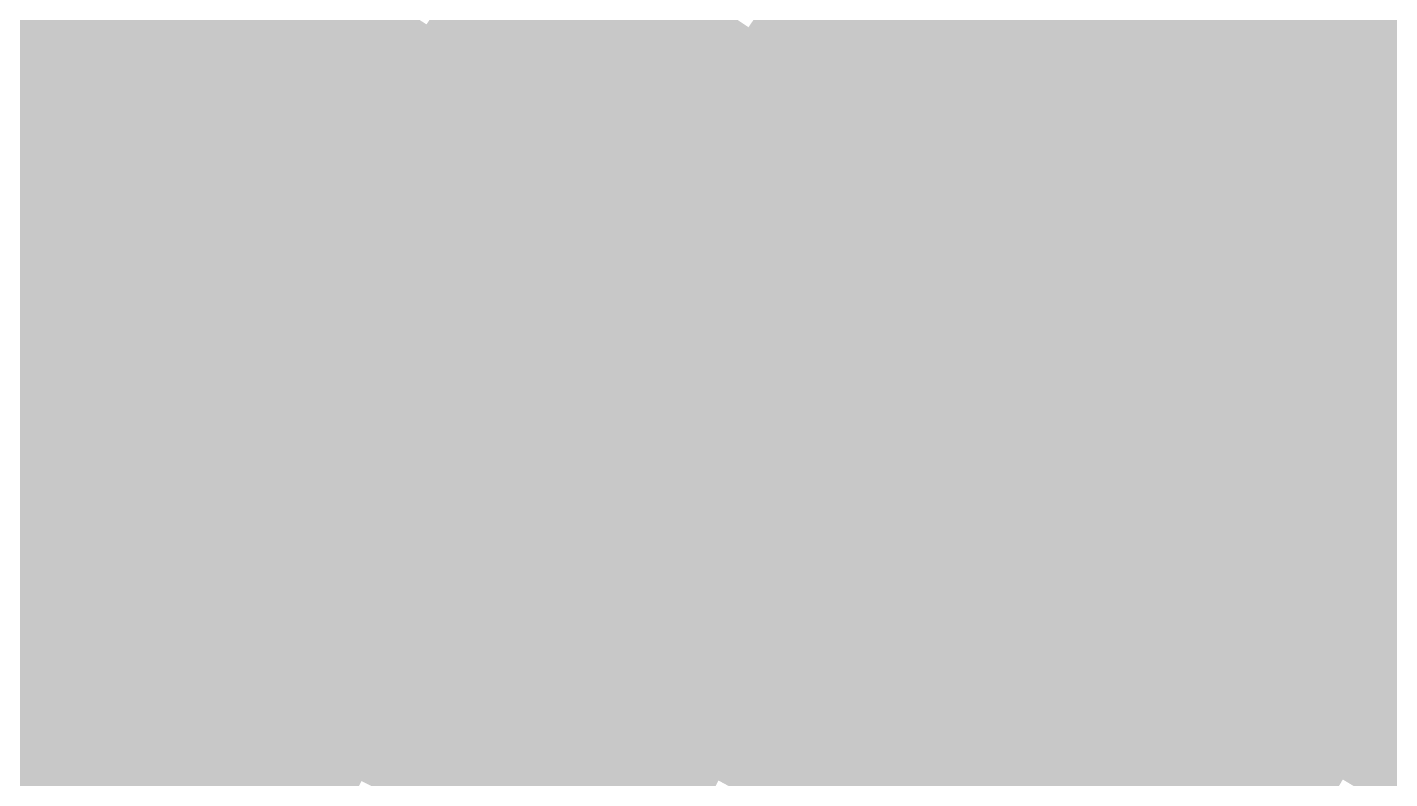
# Model space of a CAD drawing. Header units: inches. Extents: x -266 to 784, y -170 to 213.
# Drawn here: x -143.16 to -113.04, y 68.39 to 85 of the extents above; entities that cross this region are included whole.
import ezdxf

# ---------------------------------------------------------------- set-up
doc = ezdxf.new("R2010")
doc.units = ezdxf.units.IN
doc.header["$MEASUREMENT"] = 0

msp = doc.modelspace()

# ---------------------------------------------------------------- linework, layer by layer
at = {"color": 108, "true_color": 0x0a140f}
for points in [[(-141.525221, 84.826953), (-142.382949, 85.341056), (-139.400838, 88.274607), (-140.245692, 88.809605)], [(-143.564354, 81.328202), (-144.434441, 81.8211), (-141.525221, 84.826953), (-142.382949, 85.341056)]]:
    msp.add_solid(points, dxfattribs=at)
at = {"color": 108, "true_color": 0x0c1912}
for points in [[(-140.667492, 84.31285), (-141.525221, 84.826953), (-138.555985, 87.73961), (-139.400838, 88.274607)], [(-142.694267, 80.835304), (-143.564354, 81.328202), (-140.667492, 84.31285), (-141.525221, 84.826953)], [(-144.635087, 77.309065), (-145.517009, 77.780462), (-142.694267, 80.835304), (-143.564354, 81.328202)]]:
    msp.add_solid(points, dxfattribs=at)
at = {"color": 99, "true_color": 0x193224}
msp.add_solid([(-133.486863, 84.529624), (-134.331717, 85.064622), (-131.372199, 87.780097), (-132.203668, 88.335667)], dxfattribs=at)
at = {"color": 119, "true_color": 0x254c36}
for points in [[(-126.383381, 84.446675), (-127.214851, 85.002246), (-124.272892, 87.522845), (-125.090476, 88.098653)], [(-128.417742, 81.319638), (-129.262595, 81.854636), (-126.383381, 84.446675), (-127.214851, 85.002246)]]:
    msp.add_solid(points, dxfattribs=at)
at = {"color": 129, "true_color": 0x306144}
msp.add_solid([(-120.184968, 84.643804), (-121.002552, 85.219612), (-118.071507, 87.567798), (-118.874715, 88.163497)], dxfattribs=at)
at = {"color": 107, "true_color": 0x3b7651}
msp.add_solid([(-114.055469, 84.589301), (-114.858677, 85.185001), (-111.945193, 87.362886), (-112.733539, 87.978117)], dxfattribs=at)
at = {"color": 108, "true_color": 0x0e1d15}
for points in [[(-139.809763, 83.798747), (-140.667492, 84.31285), (-137.711131, 87.204612), (-138.555985, 87.73961)], [(-141.82418, 80.342405), (-142.694267, 80.835304), (-139.809763, 83.798747), (-140.667492, 84.31285)]]:
    msp.add_solid(points, dxfattribs=at)
at = {"color": 99, "true_color": 0x1b3627}
msp.add_solid([(-132.64201, 83.994626), (-133.486863, 84.529624), (-130.540729, 87.224527), (-131.372199, 87.780097)], dxfattribs=at)
at = {"color": 119, "true_color": 0x285039}
msp.add_solid([(-125.551911, 83.891105), (-126.383381, 84.446675), (-123.455307, 86.947037), (-124.272892, 87.522845)], dxfattribs=at)
at = {"color": 129, "true_color": 0x326547}
msp.add_solid([(-119.367383, 84.067996), (-120.184968, 84.643804), (-117.2683, 86.972098), (-118.071507, 87.567798)], dxfattribs=at)
at = {"color": 107, "true_color": 0x3d7b54}
msp.add_solid([(-113.252262, 83.993602), (-114.055469, 84.589301), (-111.156846, 86.747654), (-111.945193, 87.362886)], dxfattribs=at)
at = {"color": 108, "true_color": 0x102118}
for points in [[(-138.952035, 83.284645), (-139.809763, 83.798747), (-136.866278, 86.669614), (-137.711131, 87.204612)], [(-140.954093, 79.849507), (-141.82418, 80.342405), (-138.952035, 83.284645), (-139.809763, 83.798747)]]:
    msp.add_solid(points, dxfattribs=at)
at = {"color": 99, "true_color": 0x1d3b2a}
msp.add_solid([(-131.797156, 83.459629), (-132.64201, 83.994626), (-129.70926, 86.668956), (-130.540729, 87.224527)], dxfattribs=at)
at = {"color": 119, "true_color": 0x2a543c}
msp.add_solid([(-124.720442, 83.335535), (-125.551911, 83.891105), (-122.637722, 86.371229), (-123.455307, 86.947037)], dxfattribs=at)
at = {"color": 107, "true_color": 0x346a4a}
msp.add_solid([(-118.549798, 83.492188), (-119.367383, 84.067996), (-116.465092, 86.376399), (-117.2683, 86.972098)], dxfattribs=at)
at = {"color": 107, "true_color": 0x3f7f57}
msp.add_solid([(-112.449054, 83.397903), (-113.252262, 83.993602), (-110.3685, 86.132423), (-111.156846, 86.747654)], dxfattribs=at)
at = {"color": 250, "true_color": 0x12251b}
msp.add_solid([(-138.094306, 82.770542), (-138.952035, 83.284645), (-136.021424, 86.134617), (-136.866278, 86.669614)], dxfattribs=at)
at = {"color": 109, "true_color": 0x1f3f2d}
msp.add_solid([(-130.952303, 82.924631), (-131.797156, 83.459629), (-128.87779, 86.113386), (-129.70926, 86.668956)], dxfattribs=at)
at = {"color": 129, "true_color": 0x2c593f}
msp.add_solid([(-123.888972, 82.779965), (-124.720442, 83.335535), (-121.820137, 85.795421), (-122.637722, 86.371229)], dxfattribs=at)
at = {"color": 107, "true_color": 0x366e4d}
msp.add_solid([(-117.732213, 82.91638), (-118.549798, 83.492188), (-115.661885, 85.7807), (-116.465092, 86.376399)], dxfattribs=at)
at = {"color": 108, "true_color": 0x08100c}
msp.add_solid([(-144.434441, 81.8211), (-145.304528, 82.313998), (-142.382949, 85.341056), (-143.240678, 85.855158)], dxfattribs=at)
at = {"color": 250, "true_color": 0x142a1e}
msp.add_solid([(-137.236578, 82.256439), (-138.094306, 82.770542), (-135.17657, 85.599619), (-136.021424, 86.134617)], dxfattribs=at)
at = {"color": 109, "true_color": 0x214330}
msp.add_solid([(-130.107449, 82.389633), (-130.952303, 82.924631), (-128.04632, 85.557816), (-128.87779, 86.113386)], dxfattribs=at)
at = {"color": 99, "true_color": 0x162e21}
msp.add_solid([(-136.378849, 81.742336), (-137.236578, 82.256439), (-134.331717, 85.064622), (-135.17657, 85.599619)], dxfattribs=at)
at = {"color": 109, "true_color": 0x234833}
msp.add_solid([(-129.262595, 81.854636), (-130.107449, 82.389633), (-127.214851, 85.002246), (-128.04632, 85.557816)], dxfattribs=at)
at = {"color": 129, "true_color": 0x2e5d42}
msp.add_solid([(-123.057503, 82.224394), (-123.888972, 82.779965), (-121.002552, 85.219612), (-121.820137, 85.795421)], dxfattribs=at)
at = {"color": 107, "true_color": 0x397250}
msp.add_solid([(-116.914628, 82.340571), (-117.732213, 82.91638), (-114.858677, 85.185001), (-115.661885, 85.7807)], dxfattribs=at)
at = {"color": 99, "true_color": 0x193225}
for points in [[(-135.52112, 81.228234), (-136.378849, 81.742336), (-133.486863, 84.529624), (-134.331717, 85.064622)], [(-137.473745, 77.877914), (-138.343832, 78.370813), (-135.52112, 81.228234), (-136.378849, 81.742336)]]:
    msp.add_solid(points, dxfattribs=at)
at = {"color": 129, "true_color": 0x306145}
msp.add_solid([(-122.226033, 81.668824), (-123.057503, 82.224394), (-120.184968, 84.643804), (-121.002552, 85.219612)], dxfattribs=at)
at = {"color": 107, "true_color": 0x3b7653}
msp.add_solid([(-116.097043, 81.764763), (-116.914628, 82.340571), (-114.055469, 84.589301), (-114.858677, 85.185001)], dxfattribs=at)
at = {"color": 139, "true_color": 0x326548}
msp.add_solid([(-121.394563, 81.113254), (-122.226033, 81.668824), (-119.367383, 84.067996), (-120.184968, 84.643804)], dxfattribs=at)
at = {"color": 99, "true_color": 0x1b3628}
for points in [[(-134.663392, 80.714131), (-135.52112, 81.228234), (-132.64201, 83.994626), (-133.486863, 84.529624)], [(-136.603658, 77.385016), (-137.473745, 77.877914), (-134.663392, 80.714131), (-135.52112, 81.228234)]]:
    msp.add_solid(points, dxfattribs=at)
at = {"color": 119, "true_color": 0x28503a}
msp.add_solid([(-127.572888, 80.784641), (-128.417742, 81.319638), (-125.551911, 83.891105), (-126.383381, 84.446675)], dxfattribs=at)
at = {"color": 107, "true_color": 0x3d7b56}
msp.add_solid([(-115.279459, 81.188955), (-116.097043, 81.764763), (-113.252262, 83.993602), (-114.055469, 84.589301)], dxfattribs=at)
at = {"color": 107, "true_color": 0x346a4b}
msp.add_solid([(-120.563094, 80.557684), (-121.394563, 81.113254), (-118.549798, 83.492188), (-119.367383, 84.067996)], dxfattribs=at)
at = {"color": 109, "true_color": 0x1d3b2b}
msp.add_solid([(-133.805663, 80.200028), (-134.663392, 80.714131), (-131.797156, 83.459629), (-132.64201, 83.994626)], dxfattribs=at)
at = {"color": 119, "true_color": 0x2a543d}
msp.add_solid([(-126.728035, 80.249643), (-127.572888, 80.784641), (-124.720442, 83.335535), (-125.551911, 83.891105)], dxfattribs=at)
at = {"color": 117, "true_color": 0x3f7f59}
msp.add_solid([(-114.461874, 80.613147), (-115.279459, 81.188955), (-112.449054, 83.397903), (-113.252262, 83.993602)], dxfattribs=at)
at = {"color": 109, "true_color": 0x1f3f2e}
msp.add_solid([(-132.947935, 79.685925), (-133.805663, 80.200028), (-130.952303, 82.924631), (-131.797156, 83.459629)], dxfattribs=at)
at = {"color": 107, "true_color": 0x366e4e}
msp.add_solid([(-119.731624, 80.002114), (-120.563094, 80.557684), (-117.732213, 82.91638), (-118.549798, 83.492188)], dxfattribs=at)
at = {"color": 250, "true_color": 0x12251c}
for points in [[(-140.084006, 79.356609), (-140.954093, 79.849507), (-138.094306, 82.770542), (-138.952035, 83.284645)], [(-141.989324, 75.894875), (-142.871245, 76.366271), (-140.084006, 79.356609), (-140.954093, 79.849507)]]:
    msp.add_solid(points, dxfattribs=at)
at = {"color": 129, "true_color": 0x2c5940}
msp.add_solid([(-125.883181, 79.714645), (-126.728035, 80.249643), (-123.888972, 82.779965), (-124.720442, 83.335535)], dxfattribs=at)
at = {"color": 117, "true_color": 0x41835b}
msp.add_solid([(-113.644289, 80.037339), (-114.461874, 80.613147), (-111.645847, 82.802203), (-112.449054, 83.397903)], dxfattribs=at)
at = {"color": 109, "true_color": 0x214331}
msp.add_solid([(-132.090206, 79.171823), (-132.947935, 79.685925), (-130.107449, 82.389633), (-130.952303, 82.924631)], dxfattribs=at)
at = {"color": 107, "true_color": 0x397251}
msp.add_solid([(-118.900155, 79.446543), (-119.731624, 80.002114), (-116.914628, 82.340571), (-117.732213, 82.91638)], dxfattribs=at)
at = {"color": 250, "true_color": 0x142a1f}
for points in [[(-139.213919, 78.863711), (-140.084006, 79.356609), (-137.236578, 82.256439), (-138.094306, 82.770542)], [(-141.107402, 75.423478), (-141.989324, 75.894875), (-139.213919, 78.863711), (-140.084006, 79.356609)]]:
    msp.add_solid(points, dxfattribs=at)
at = {"color": 129, "true_color": 0x2e5d43}
msp.add_solid([(-125.038328, 79.179648), (-125.883181, 79.714645), (-123.057503, 82.224394), (-123.888972, 82.779965)], dxfattribs=at)
at = {"color": 117, "true_color": 0x43885e}
msp.add_solid([(-112.826704, 79.46153), (-113.644289, 80.037339), (-110.842639, 82.206504), (-111.645847, 82.802203)], dxfattribs=at)
at = {"color": 250, "true_color": 0x162e22}
msp.add_solid([(-138.343832, 78.370813), (-139.213919, 78.863711), (-136.378849, 81.742336), (-137.236578, 82.256439)], dxfattribs=at)
at = {"color": 109, "true_color": 0x234834}
msp.add_solid([(-131.232477, 78.65772), (-132.090206, 79.171823), (-129.262595, 81.854636), (-130.107449, 82.389633)], dxfattribs=at)
at = {"color": 129, "true_color": 0x306146}
msp.add_solid([(-124.193474, 78.64465), (-125.038328, 79.179648), (-122.226033, 81.668824), (-123.057503, 82.224394)], dxfattribs=at)
at = {"color": 107, "true_color": 0x3b7654}
msp.add_solid([(-118.068685, 78.890973), (-118.900155, 79.446543), (-116.097043, 81.764763), (-116.914628, 82.340571)], dxfattribs=at)
at = {"color": 119, "true_color": 0x254c37}
msp.add_solid([(-130.374749, 78.143617), (-131.232477, 78.65772), (-128.417742, 81.319638), (-129.262595, 81.854636)], dxfattribs=at)
at = {"color": 139, "true_color": 0x326549}
msp.add_solid([(-123.348621, 78.109653), (-124.193474, 78.64465), (-121.394563, 81.113254), (-122.226033, 81.668824)], dxfattribs=at)
at = {"color": 107, "true_color": 0x3d7b57}
msp.add_solid([(-117.237215, 78.335403), (-118.068685, 78.890973), (-115.279459, 81.188955), (-116.097043, 81.764763)], dxfattribs=at)
at = {"color": 119, "true_color": 0x28503b}
for points in [[(-129.51702, 77.629514), (-130.374749, 78.143617), (-127.572888, 80.784641), (-128.417742, 81.319638)], [(-131.383136, 74.427627), (-132.253223, 74.920525), (-129.51702, 77.629514), (-130.374749, 78.143617)]]:
    msp.add_solid(points, dxfattribs=at)
at = {"color": 107, "true_color": 0x346a4c}
msp.add_solid([(-122.503767, 77.574655), (-123.348621, 78.109653), (-120.563094, 80.557684), (-121.394563, 81.113254)], dxfattribs=at)
at = {"color": 117, "true_color": 0x3f7f5a}
msp.add_solid([(-116.405746, 77.779833), (-117.237215, 78.335403), (-114.461874, 80.613147), (-115.279459, 81.188955)], dxfattribs=at)
at = {"color": 108, "true_color": 0x0e1d16}
msp.add_solid([(-143.753166, 76.837668), (-144.635087, 77.309065), (-141.82418, 80.342405), (-142.694267, 80.835304)], dxfattribs=at)
at = {"color": 129, "true_color": 0x2a543e}
msp.add_solid([(-128.659291, 77.115412), (-129.51702, 77.629514), (-126.728035, 80.249643), (-127.572888, 80.784641)], dxfattribs=at)
at = {"color": 109, "true_color": 0x1d3b2c}
for points in [[(-135.733571, 76.892118), (-136.603658, 77.385016), (-133.805663, 80.200028), (-134.663392, 80.714131)], [(-137.579717, 73.537891), (-138.461638, 74.009288), (-135.733571, 76.892118), (-136.603658, 77.385016)]]:
    msp.add_solid(points, dxfattribs=at)
at = {"color": 107, "true_color": 0x366e4f}
msp.add_solid([(-121.658913, 77.039657), (-122.503767, 77.574655), (-119.731624, 80.002114), (-120.563094, 80.557684)], dxfattribs=at)
at = {"color": 117, "true_color": 0x41835d}
msp.add_solid([(-115.574276, 77.224262), (-116.405746, 77.779833), (-113.644289, 80.037339), (-114.461874, 80.613147)], dxfattribs=at)
at = {"color": 108, "true_color": 0x102119}
for points in [[(-142.871245, 76.366271), (-143.753166, 76.837668), (-140.954093, 79.849507), (-141.82418, 80.342405)], [(-144.702337, 72.837035), (-145.595561, 73.286647), (-142.871245, 76.366271), (-143.753166, 76.837668)]]:
    msp.add_solid(points, dxfattribs=at)
at = {"color": 109, "true_color": 0x1f3f2f}
msp.add_solid([(-134.863484, 76.39922), (-135.733571, 76.892118), (-132.947935, 79.685925), (-133.805663, 80.200028)], dxfattribs=at)
at = {"color": 129, "true_color": 0x2c5941}
msp.add_solid([(-127.801563, 76.601309), (-128.659291, 77.115412), (-125.883181, 79.714645), (-126.728035, 80.249643)], dxfattribs=at)
at = {"color": 107, "true_color": 0x397252}
msp.add_solid([(-120.81406, 76.50466), (-121.658913, 77.039657), (-118.900155, 79.446543), (-119.731624, 80.002114)], dxfattribs=at)
at = {"color": 117, "true_color": 0x438860}
msp.add_solid([(-114.742806, 76.668692), (-115.574276, 77.224262), (-112.826704, 79.46153), (-113.644289, 80.037339)], dxfattribs=at)
at = {"color": 109, "true_color": 0x214332}
msp.add_solid([(-133.993397, 75.906322), (-134.863484, 76.39922), (-132.090206, 79.171823), (-132.947935, 79.685925)], dxfattribs=at)
at = {"color": 129, "true_color": 0x2e5d44}
msp.add_solid([(-126.943834, 76.087206), (-127.801563, 76.601309), (-125.038328, 79.179648), (-125.883181, 79.714645)], dxfattribs=at)
at = {"color": 107, "true_color": 0x3b7655}
msp.add_solid([(-119.969206, 75.969662), (-120.81406, 76.50466), (-118.068685, 78.890973), (-118.900155, 79.446543)], dxfattribs=at)
at = {"color": 117, "true_color": 0x458c63}
msp.add_solid([(-113.911337, 76.113122), (-114.742806, 76.668692), (-112.009119, 78.885722), (-112.826704, 79.46153)], dxfattribs=at)
at = {"color": 119, "true_color": 0x234835}
msp.add_solid([(-133.12331, 75.413423), (-133.993397, 75.906322), (-131.232477, 78.65772), (-132.090206, 79.171823)], dxfattribs=at)
at = {"color": 129, "true_color": 0x306147}
msp.add_solid([(-126.086106, 75.573103), (-126.943834, 76.087206), (-124.193474, 78.64465), (-125.038328, 79.179648)], dxfattribs=at)
at = {"color": 250, "true_color": 0x162e23}
for points in [[(-140.225481, 74.952081), (-141.107402, 75.423478), (-138.343832, 78.370813), (-139.213919, 78.863711)], [(-142.022664, 71.488201), (-142.915888, 71.937813), (-140.225481, 74.952081), (-141.107402, 75.423478)]]:
    msp.add_solid(points, dxfattribs=at)
at = {"color": 119, "true_color": 0x254c38}
msp.add_solid([(-132.253223, 74.920525), (-133.12331, 75.413423), (-130.374749, 78.143617), (-131.232477, 78.65772)], dxfattribs=at)
at = {"color": 139, "true_color": 0x32654a}
msp.add_solid([(-125.228377, 75.059001), (-126.086106, 75.573103), (-123.348621, 78.109653), (-124.193474, 78.64465)], dxfattribs=at)
at = {"color": 117, "true_color": 0x3d7b58}
msp.add_solid([(-119.124353, 75.434664), (-119.969206, 75.969662), (-117.237215, 78.335403), (-118.068685, 78.890973)], dxfattribs=at)
at = {"color": 105, "true_color": 0x489066}
msp.add_solid([(-113.079867, 75.557552), (-113.911337, 76.113122), (-111.191535, 78.309914), (-112.009119, 78.885722)], dxfattribs=at)
at = {"color": 99, "true_color": 0x193226}
for points in [[(-139.34356, 74.480684), (-140.225481, 74.952081), (-137.473745, 77.877914), (-138.343832, 78.370813)], [(-141.12944, 71.03859), (-142.022664, 71.488201), (-139.34356, 74.480684), (-140.225481, 74.952081)]]:
    msp.add_solid(points, dxfattribs=at)
at = {"color": 117, "true_color": 0x3f7f5b}
msp.add_solid([(-118.279499, 74.899667), (-119.124353, 75.434664), (-116.405746, 77.779833), (-117.237215, 78.335403)], dxfattribs=at)
at = {"color": 115, "true_color": 0x4a9469}
msp.add_solid([(-112.248398, 75.001981), (-113.079867, 75.557552), (-110.37395, 77.734106), (-111.191535, 78.309914)], dxfattribs=at)
at = {"color": 107, "true_color": 0x346a4d}
msp.add_solid([(-124.370648, 74.544898), (-125.228377, 75.059001), (-122.503767, 77.574655), (-123.348621, 78.109653)], dxfattribs=at)
at = {"color": 99, "true_color": 0x1b3629}
msp.add_solid([(-138.461638, 74.009288), (-139.34356, 74.480684), (-136.603658, 77.385016), (-137.473745, 77.877914)], dxfattribs=at)
at = {"color": 117, "true_color": 0x41835f}
msp.add_solid([(-117.434646, 74.364669), (-118.279499, 74.899667), (-115.574276, 77.224262), (-116.405746, 77.779833)], dxfattribs=at)
at = {"color": 129, "true_color": 0x2a543f}
msp.add_solid([(-130.513049, 73.934729), (-131.383136, 74.427627), (-128.659291, 77.115412), (-129.51702, 77.629514)], dxfattribs=at)
at = {"color": 107, "true_color": 0x366e50}
msp.add_solid([(-123.51292, 74.030795), (-124.370648, 74.544898), (-121.658913, 77.039657), (-122.503767, 77.574655)], dxfattribs=at)
at = {"color": 129, "true_color": 0x2c5942}
msp.add_solid([(-129.642962, 73.441831), (-130.513049, 73.934729), (-127.801563, 76.601309), (-128.659291, 77.115412)], dxfattribs=at)
at = {"color": 117, "true_color": 0x438862}
msp.add_solid([(-116.589792, 73.829672), (-117.434646, 74.364669), (-114.742806, 76.668692), (-115.574276, 77.224262)], dxfattribs=at)
at = {"color": 109, "true_color": 0x1f3f30}
for points in [[(-136.697796, 73.066494), (-137.579717, 73.537891), (-134.863484, 76.39922), (-135.733571, 76.892118)], [(-138.449767, 69.689756), (-139.342991, 70.139367), (-136.697796, 73.066494), (-137.579717, 73.537891)]]:
    msp.add_solid(points, dxfattribs=at)
at = {"color": 107, "true_color": 0x397254}
msp.add_solid([(-122.655191, 73.516692), (-123.51292, 74.030795), (-120.81406, 76.50466), (-121.658913, 77.039657)], dxfattribs=at)
at = {"color": 129, "true_color": 0x2e5d45}
msp.add_solid([(-128.772875, 72.948932), (-129.642962, 73.441831), (-126.943834, 76.087206), (-127.801563, 76.601309)], dxfattribs=at)
at = {"color": 107, "true_color": 0x3b7657}
msp.add_solid([(-121.797463, 73.00259), (-122.655191, 73.516692), (-119.969206, 75.969662), (-120.81406, 76.50466)], dxfattribs=at)
at = {"color": 117, "true_color": 0x458c65}
msp.add_solid([(-115.744938, 73.294674), (-116.589792, 73.829672), (-113.911337, 76.113122), (-114.742806, 76.668692)], dxfattribs=at)
at = {"color": 250, "true_color": 0x12251d}
msp.add_solid([(-143.809112, 72.387424), (-144.702337, 72.837035), (-141.989324, 75.894875), (-142.871245, 76.366271)], dxfattribs=at)
at = {"color": 109, "true_color": 0x214333}
msp.add_solid([(-135.815875, 72.595097), (-136.697796, 73.066494), (-133.993397, 75.906322), (-134.863484, 76.39922)], dxfattribs=at)
at = {"color": 119, "true_color": 0x234836}
msp.add_solid([(-134.933953, 72.123701), (-135.815875, 72.595097), (-133.12331, 75.413423), (-133.993397, 75.906322)], dxfattribs=at)
at = {"color": 139, "true_color": 0x306148}
msp.add_solid([(-127.902788, 72.456034), (-128.772875, 72.948932), (-126.086106, 75.573103), (-126.943834, 76.087206)], dxfattribs=at)
at = {"color": 117, "true_color": 0x3d7b5a}
msp.add_solid([(-120.939734, 72.488487), (-121.797463, 73.00259), (-119.124353, 75.434664), (-119.969206, 75.969662)], dxfattribs=at)
at = {"color": 105, "true_color": 0x489068}
msp.add_solid([(-114.900085, 72.759676), (-115.744938, 73.294674), (-113.079867, 75.557552), (-113.911337, 76.113122)], dxfattribs=at)
at = {"color": 250, "true_color": 0x142a20}
for points in [[(-142.915888, 71.937813), (-143.809112, 72.387424), (-141.107402, 75.423478), (-141.989324, 75.894875)], [(-144.638287, 68.408815), (-145.542276, 68.83637), (-142.915888, 71.937813), (-143.809112, 72.387424)]]:
    msp.add_solid(points, dxfattribs=at)
at = {"color": 119, "true_color": 0x254c39}
msp.add_solid([(-134.052032, 71.652304), (-134.933953, 72.123701), (-132.253223, 74.920525), (-133.12331, 75.413423)], dxfattribs=at)
at = {"color": 139, "true_color": 0x32654b}
msp.add_solid([(-127.032701, 71.963136), (-127.902788, 72.456034), (-125.228377, 75.059001), (-126.086106, 75.573103)], dxfattribs=at)
at = {"color": 117, "true_color": 0x3f7f5d}
msp.add_solid([(-120.082005, 71.974384), (-120.939734, 72.488487), (-118.279499, 74.899667), (-119.124353, 75.434664)], dxfattribs=at)
at = {"color": 115, "true_color": 0x4a946b}
msp.add_solid([(-114.055231, 72.224679), (-114.900085, 72.759676), (-112.248398, 75.001981), (-113.079867, 75.557552)], dxfattribs=at)
at = {"color": 107, "true_color": 0x346a4f}
msp.add_solid([(-126.162614, 71.470238), (-127.032701, 71.963136), (-124.370648, 74.544898), (-125.228377, 75.059001)], dxfattribs=at)
at = {"color": 115, "true_color": 0x4c996e}
msp.add_solid([(-113.210378, 71.689681), (-114.055231, 72.224679), (-111.416928, 74.446411), (-112.248398, 75.001981)], dxfattribs=at)
at = {"color": 119, "true_color": 0x28503c}
msp.add_solid([(-133.170111, 71.180907), (-134.052032, 71.652304), (-131.383136, 74.427627), (-132.253223, 74.920525)], dxfattribs=at)
at = {"color": 117, "true_color": 0x418360}
msp.add_solid([(-119.224277, 71.460281), (-120.082005, 71.974384), (-117.434646, 74.364669), (-118.279499, 74.899667)], dxfattribs=at)
at = {"color": 99, "true_color": 0x1b362a}
for points in [[(-140.236215, 70.588979), (-141.12944, 71.03859), (-138.461638, 74.009288), (-139.34356, 74.480684)], [(-141.926319, 67.12615), (-142.830308, 67.553705), (-140.236215, 70.588979), (-141.12944, 71.03859)]]:
    msp.add_solid(points, dxfattribs=at)
at = {"color": 129, "true_color": 0x2a5440}
msp.add_solid([(-132.28819, 70.709511), (-133.170111, 71.180907), (-130.513049, 73.934729), (-131.383136, 74.427627)], dxfattribs=at)
at = {"color": 107, "true_color": 0x366e52}
msp.add_solid([(-125.292527, 70.97734), (-126.162614, 71.470238), (-123.51292, 74.030795), (-124.370648, 74.544898)], dxfattribs=at)
at = {"color": 115, "true_color": 0x4e9d71}
msp.add_solid([(-112.365524, 71.154683), (-113.210378, 71.689681), (-110.585458, 73.890841), (-111.416928, 74.446411)], dxfattribs=at)
at = {"color": 117, "true_color": 0x438863}
msp.add_solid([(-118.366548, 70.946179), (-119.224277, 71.460281), (-116.589792, 73.829672), (-117.434646, 74.364669)], dxfattribs=at)
at = {"color": 109, "true_color": 0x1d3b2d}
msp.add_solid([(-139.342991, 70.139367), (-140.236215, 70.588979), (-137.579717, 73.537891), (-138.461638, 74.009288)], dxfattribs=at)
at = {"color": 129, "true_color": 0x2c5943}
msp.add_solid([(-131.406268, 70.238114), (-132.28819, 70.709511), (-129.642962, 73.441831), (-130.513049, 73.934729)], dxfattribs=at)
at = {"color": 107, "true_color": 0x397255}
msp.add_solid([(-124.42244, 70.484441), (-125.292527, 70.97734), (-122.655191, 73.516692), (-123.51292, 74.030795)], dxfattribs=at)
at = {"color": 117, "true_color": 0x458c66}
msp.add_solid([(-117.50882, 70.432076), (-118.366548, 70.946179), (-115.744938, 73.294674), (-116.589792, 73.829672)], dxfattribs=at)
at = {"color": 117, "true_color": 0x3b7658}
msp.add_solid([(-123.552353, 69.991543), (-124.42244, 70.484441), (-121.797463, 73.00259), (-122.655191, 73.516692)], dxfattribs=at)
at = {"color": 129, "true_color": 0x2e5d46}
msp.add_solid([(-130.524347, 69.766717), (-131.406268, 70.238114), (-128.772875, 72.948932), (-129.642962, 73.441831)], dxfattribs=at)
at = {"color": 115, "true_color": 0x48906a}
msp.add_solid([(-116.651091, 69.917973), (-117.50882, 70.432076), (-114.900085, 72.759676), (-115.744938, 73.294674)], dxfattribs=at)
at = {"color": 109, "true_color": 0x214334}
for points in [[(-137.556542, 69.240145), (-138.449767, 69.689756), (-135.815875, 72.595097), (-136.697796, 73.066494)], [(-139.214351, 65.843484), (-140.11834, 66.271039), (-137.556542, 69.240145), (-138.449767, 69.689756)]]:
    msp.add_solid(points, dxfattribs=at)
at = {"color": 139, "true_color": 0x306149}
msp.add_solid([(-129.642426, 69.29532), (-130.524347, 69.766717), (-127.902788, 72.456034), (-128.772875, 72.948932)], dxfattribs=at)
at = {"color": 117, "true_color": 0x3d7b5b}
msp.add_solid([(-122.682266, 69.498645), (-123.552353, 69.991543), (-120.939734, 72.488487), (-121.797463, 73.00259)], dxfattribs=at)
at = {"color": 119, "true_color": 0x234837}
msp.add_solid([(-136.663318, 68.790533), (-137.556542, 69.240145), (-134.933953, 72.123701), (-135.815875, 72.595097)], dxfattribs=at)
at = {"color": 115, "true_color": 0x4a946d}
msp.add_solid([(-115.793362, 69.40387), (-116.651091, 69.917973), (-114.055231, 72.224679), (-114.900085, 72.759676)], dxfattribs=at)
at = {"color": 139, "true_color": 0x32654d}
msp.add_solid([(-128.760505, 68.823924), (-129.642426, 69.29532), (-127.032701, 71.963136), (-127.902788, 72.456034)], dxfattribs=at)
at = {"color": 117, "true_color": 0x3f7f5e}
msp.add_solid([(-121.812179, 69.005747), (-122.682266, 69.498645), (-120.082005, 71.974384), (-120.939734, 72.488487)], dxfattribs=at)
at = {"color": 119, "true_color": 0x254c3a}
msp.add_solid([(-135.770094, 68.340922), (-136.663318, 68.790533), (-134.052032, 71.652304), (-134.933953, 72.123701)], dxfattribs=at)
at = {"color": 115, "true_color": 0x4c9970}
msp.add_solid([(-114.935634, 68.889768), (-115.793362, 69.40387), (-113.210378, 71.689681), (-114.055231, 72.224679)], dxfattribs=at)
at = {"color": 250, "true_color": 0x162e24}
msp.add_solid([(-143.734298, 67.98126), (-144.638287, 68.408815), (-142.022664, 71.488201), (-142.915888, 71.937813)], dxfattribs=at)
at = {"color": 107, "true_color": 0x346a50}
msp.add_solid([(-127.878583, 68.352527), (-128.760505, 68.823924), (-126.162614, 71.470238), (-127.032701, 71.963136)], dxfattribs=at)
at = {"color": 117, "true_color": 0x418362}
msp.add_solid([(-120.942092, 68.512849), (-121.812179, 69.005747), (-119.224277, 71.460281), (-120.082005, 71.974384)], dxfattribs=at)
at = {"color": 115, "true_color": 0x4e9d73}
msp.add_solid([(-114.077905, 68.375665), (-114.935634, 68.889768), (-112.365524, 71.154683), (-113.210378, 71.689681)], dxfattribs=at)
at = {"color": 250, "true_color": 0x193227}
msp.add_solid([(-142.830308, 67.553705), (-143.734298, 67.98126), (-141.12944, 71.03859), (-142.022664, 71.488201)], dxfattribs=at)
at = {"color": 119, "true_color": 0x28503d}
msp.add_solid([(-134.876869, 67.891311), (-135.770094, 68.340922), (-133.170111, 71.180907), (-134.052032, 71.652304)], dxfattribs=at)
at = {"color": 107, "true_color": 0x366e53}
msp.add_solid([(-126.996662, 67.88113), (-127.878583, 68.352527), (-125.292527, 70.97734), (-126.162614, 71.470238)], dxfattribs=at)
at = {"color": 117, "true_color": 0x438865}
msp.add_solid([(-120.072005, 68.019951), (-120.942092, 68.512849), (-118.366548, 70.946179), (-119.224277, 71.460281)], dxfattribs=at)
at = {"color": 129, "true_color": 0x2a5441}
msp.add_solid([(-133.983645, 67.441699), (-134.876869, 67.891311), (-132.28819, 70.709511), (-133.170111, 71.180907)], dxfattribs=at)
at = {"color": 115, "true_color": 0x50a176}
msp.add_solid([(-113.220177, 67.861562), (-114.077905, 68.375665), (-111.520671, 70.619686), (-112.365524, 71.154683)], dxfattribs=at)
at = {"color": 107, "true_color": 0x397256}
msp.add_solid([(-126.114741, 67.409733), (-126.996662, 67.88113), (-124.42244, 70.484441), (-125.292527, 70.97734)], dxfattribs=at)
at = {"color": 127, "true_color": 0x458c68}
msp.add_solid([(-119.201918, 67.527052), (-120.072005, 68.019951), (-117.50882, 70.432076), (-118.366548, 70.946179)], dxfattribs=at)
at = {"color": 109, "true_color": 0x1d3b2e}
msp.add_solid([(-141.02233, 66.698595), (-141.926319, 67.12615), (-139.342991, 70.139367), (-140.236215, 70.588979)], dxfattribs=at)
at = {"color": 129, "true_color": 0x2c5944}
msp.add_solid([(-133.090421, 66.992088), (-133.983645, 67.441699), (-131.406268, 70.238114), (-132.28819, 70.709511)], dxfattribs=at)
at = {"color": 117, "true_color": 0x3b765a}
msp.add_solid([(-125.23282, 66.938337), (-126.114741, 67.409733), (-123.552353, 69.991543), (-124.42244, 70.484441)], dxfattribs=at)
at = {"color": 115, "true_color": 0x52a579}
msp.add_solid([(-112.362448, 67.347459), (-113.220177, 67.861562), (-110.675817, 70.084688), (-111.520671, 70.619686)], dxfattribs=at)
at = {"color": 129, "true_color": 0x2e5d47}
msp.add_solid([(-132.197197, 66.542477), (-133.090421, 66.992088), (-130.524347, 69.766717), (-131.406268, 70.238114)], dxfattribs=at)
at = {"color": 115, "true_color": 0x48906b}
msp.add_solid([(-118.331831, 67.034154), (-119.201918, 67.527052), (-116.651091, 69.917973), (-117.50882, 70.432076)], dxfattribs=at)
at = {"color": 109, "true_color": 0x1f3f31}
msp.add_solid([(-140.11834, 66.271039), (-141.02233, 66.698595), (-138.449767, 69.689756), (-139.342991, 70.139367)], dxfattribs=at)
at = {"color": 117, "true_color": 0x3d7b5d}
msp.add_solid([(-124.350898, 66.46694), (-125.23282, 66.938337), (-122.682266, 69.498645), (-123.552353, 69.991543)], dxfattribs=at)
at = {"color": 115, "true_color": 0x4a946e}
msp.add_solid([(-117.461744, 66.541256), (-118.331831, 67.034154), (-115.793362, 69.40387), (-116.651091, 69.917973)], dxfattribs=at)
at = {"color": 139, "true_color": 0x30614b}
msp.add_solid([(-131.303972, 66.092865), (-132.197197, 66.542477), (-129.642426, 69.29532), (-130.524347, 69.766717)], dxfattribs=at)
at = {"color": 139, "true_color": 0x32654e}
msp.add_solid([(-130.410748, 65.643254), (-131.303972, 66.092865), (-128.760505, 68.823924), (-129.642426, 69.29532)], dxfattribs=at)
at = {"color": 117, "true_color": 0x3f7f60}
msp.add_solid([(-123.468977, 65.995543), (-124.350898, 66.46694), (-121.812179, 69.005747), (-122.682266, 69.498645)], dxfattribs=at)
at = {"color": 115, "true_color": 0x4c9972}
msp.add_solid([(-116.591657, 66.048358), (-117.461744, 66.541256), (-114.935634, 68.889768), (-115.793362, 69.40387)], dxfattribs=at)
at = {"color": 119, "true_color": 0x234838}
msp.add_solid([(-138.310362, 65.415929), (-139.214351, 65.843484), (-136.663318, 68.790533), (-137.556542, 69.240145)], dxfattribs=at)
at = {"color": 117, "true_color": 0x418363}
msp.add_solid([(-122.587056, 65.524146), (-123.468977, 65.995543), (-120.942092, 68.512849), (-121.812179, 69.005747)], dxfattribs=at)
at = {"color": 119, "true_color": 0x254c3b}
msp.add_solid([(-137.406373, 64.988374), (-138.310362, 65.415929), (-135.770094, 68.340922), (-136.663318, 68.790533)], dxfattribs=at)
at = {"color": 107, "true_color": 0x346a51}
msp.add_solid([(-129.517524, 65.193643), (-130.410748, 65.643254), (-127.878583, 68.352527), (-128.760505, 68.823924)], dxfattribs=at)
at = {"color": 115, "true_color": 0x4e9d75}
msp.add_solid([(-115.72157, 65.55546), (-116.591657, 66.048358), (-114.077905, 68.375665), (-114.935634, 68.889768)], dxfattribs=at)
at = {"color": 117, "true_color": 0x438866}
msp.add_solid([(-121.705134, 65.05275), (-122.587056, 65.524146), (-120.072005, 68.019951), (-120.942092, 68.512849)], dxfattribs=at)

doc.saveas('drawing.dxf')
